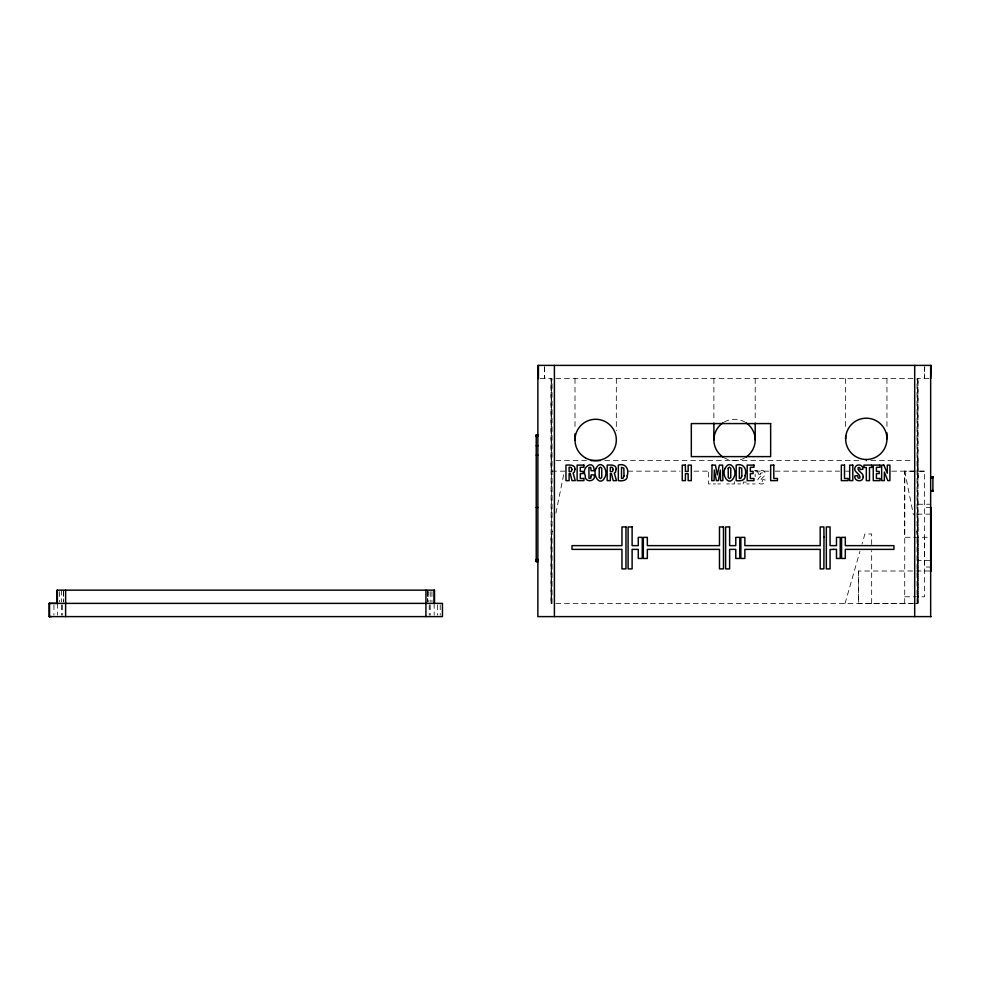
<?xml version="1.0" encoding="UTF-8"?>
<svg xmlns="http://www.w3.org/2000/svg" width="982" height="982" viewBox="0 0 982 982"><rect width="100%" height="100%" fill="white"/><g stroke="black" fill="none" stroke-linecap="round" stroke-linejoin="round"><path stroke-width="0.74" stroke-dasharray="4.91 3.68" d="M544.372 366.863L544.801 378.61M540.088 378.61L552.056 378.61L552.056 603.39L551.086 603.39L551.086 537.277L552.301 531.262M871.66 603.39L871.66 550.571M871.66 544.531L871.66 533.975L864.909 533.975L862.012 544.102M931.231 567.031L924.553 567.031L924.565 471.213L904.692 471.164L904.68 537.277L931.231 537.277M929.009 378.61L917.028 378.61L917.028 603.39L917.912 603.39L917.998 378.61M917.924 560.415L917.924 559.63L917.924 560.415L931.218 560.415M917.924 514.924L917.924 514.138L931.218 514.138M555.91 513.23L564.355 471.164M845.072 603.39L859.95 551.332M917.949 477.78L917.949 471.164L924.565 471.213M904.704 603.39L904.778 471.164M555.873 378.61L913.235 378.61M924.271 378.61L924.713 366.863M555.922 460.595L586.487 460.595M604.777 460.595L860.183 460.595M870.838 460.595L913.174 460.595M754.483 470.464L757.232 470.464L757.232 472.502L755.158 472.502L755.158 476.786M565.129 471.164L551.086 471.164L551.086 378.61L551.086 603.39M627.989 471.164L680.121 471.164M693.918 471.164L709.25 471.164M755.244 471.164L769.041 471.164M775.166 471.164L839.561 471.164M845.698 471.164L848.767 471.164M891.693 471.164L917.949 471.164M746.394 482.064L743.239 482.064L743.239 483.93L749.143 483.93M710.281 483.93L708.452 483.93L708.452 470.464M713.276 483.93L715.62 483.93M717.682 483.93L720.407 483.93M726.68 483.93L729.417 483.93M731.799 483.93L734.548 483.93L734.548 480.935M737.838 483.93L740.6 483.93M752.396 483.93L755.158 483.93M917.949 504.232L929.758 504.232M931.231 507.534L924.553 507.534L924.553 508.541M929.745 570.996L858.366 571.021L858.366 603.402L913.285 603.39M904.692 596.774L924.565 596.786L924.553 537.277M555.922 603.39L914.696 603.39M914.77 603.39L917.961 603.39L917.888 378.61M917.888 460.595L917.937 471.164M916.795 531.262L917.937 537.277L917.961 603.39M904.741 471.164L913.37 514.74M858.366 571.021L858.378 603.402M924.602 366.863L924.602 378.61M917.924 520.914L917.937 531.287M917.888 537.277L917.888 603.39M917.556 378.61L917.556 603.39M886.955 378.61L886.955 428.312M845.637 378.61L845.637 429.821M755.207 378.61L755.207 421.536M713.889 378.61L713.889 421.536M616.328 378.61L616.328 430.73M574.998 378.61L574.998 429.195M551.528 378.61L551.528 603.39M544.482 366.863L544.482 378.61M440.231 604.851L440.231 615.137M437.604 604.851L437.604 615.137M434.179 603.39L434.179 615.137M431.945 591.63L431.945 601.917M430.19 591.63L430.19 601.917M430.202 604.851L430.202 615.137M429.232 604.851L429.232 615.137M428.127 591.63L428.127 601.917M427.907 590.157L427.71 601.917M427.526 590.157L427.526 601.917M427.231 591.63L427.231 601.917M63.646 590.157L63.646 601.917M63.425 591.63L63.425 601.917M62.32 604.851L62.32 615.137M61.363 590.157L61.363 601.917M61.35 604.851L61.35 615.137M59.595 591.63L59.595 601.917M57.361 603.39L57.361 615.137M53.936 604.851L53.936 615.137M744.872 457.821A20.659 20.659 0 0 1 724.213 457.821M724.213 422.039A20.659 20.659 0 0 1 744.872 422.039M760.584 473.299L760.473 474.38L758.129 474.036C757.515 470.047 763.444 468.93 764.868 472.268C766.93 476.663 759.798 477.78 760.731 481.683L762.179 481.745L762.793 479.523L765.15 479.916C765.923 484.224 759.086 485.808 757.981 481.671C756.447 477.461 763.223 476.368 762.278 472.661L760.584 473.299"/><path stroke-width="1.47" d="M931.231 570.996L931.231 507.534M931.231 477.804L932.9 477.804M932.9 491.172L931.231 490.963L932.9 491.147L932.9 476.761M931.218 559.63L931.218 560.415L931.218 553.639M931.218 514.924L931.218 514.138L931.231 520.914M930.654 365.39L930.654 616.61M930.654 378.61L931.218 365.39L537.866 365.39L537.866 616.61L931.218 616.61M536.221 434.965L537.866 434.977M536.221 435.259L537.866 435.247M536.221 435.713L537.866 435.713M536.221 436.401L537.866 436.364M536.221 436.462L537.866 436.462M536.221 445.791L537.866 445.791M536.221 455.12L537.866 455.12M591.041 460.595L600.248 460.595M931.218 476.933L932.9 476.908M931.243 477.08L932.9 477.043M931.231 477.498L932.9 477.436M931.231 477.571L932.9 477.571M931.231 490.595L932.9 490.546M931.231 490.767L932.9 490.73M536.221 507.584L537.866 507.584M536.221 559.396L537.866 559.396M536.221 559.519L537.866 559.519M536.221 559.715L537.866 559.715M536.221 559.912L537.866 559.912M536.221 560.035L537.866 560.035M536.221 560.452L537.866 560.452M536.221 561.041L537.866 561.041M536.221 561.458L537.866 561.458M537.866 561.79L536.221 561.79L536.221 434.879M49.1 603.378L442.452 603.378L442.452 616.61L49.1 616.61L49.1 603.378L57.361 603.39L57.398 590.157M51.322 616.61L49.1 616.61M538.431 365.39L538.431 378.61M931.218 531.287L931.231 543.267M914.696 365.39L914.696 616.61M886.955 432.829L886.955 438.856A20.659 20.659 0 0 1 855.973 456.74A20.659 20.659 0 0 1 855.973 420.959A20.659 20.659 0 0 1 886.955 438.856M866.296 459.515L866.296 460.595M845.637 435.836L845.637 438.856M755.207 423.07L755.207 439.936M713.889 423.07L713.889 439.936M574.998 433.798L574.998 439.936M554.4 365.39L554.4 616.61M434.51 603.39L434.51 590.157L57.03 590.157L57.03 603.39M434.154 590.157L434.154 603.39M425.918 590.157L425.918 616.61M65.622 590.157L65.622 616.61M49.542 603.39L49.542 616.61M746.013 422.751A20.659 20.659 0 0 1 746.013 457.109M723.071 457.109A20.659 20.659 0 0 1 723.071 422.751M823.984 537.154L823.886 568.885L820.191 568.885L820.191 549.38L744.859 549.38L744.859 558.463L740.845 558.463L740.845 537.363L744.859 537.363L744.859 545.636L820.191 545.636L820.191 526.941L823.886 526.941L823.984 537.154M712.048 465.112L711.778 480.628L714.098 480.628L714.319 470.034L716.381 480.628L718.358 480.628L720.334 470.108L720.579 480.628L722.875 480.628L722.617 465.112L719.376 465.112L717.326 474.895L715.412 465.112L712.048 465.112M591.115 476.417L590.722 478.259L589.004 478.308L588.93 467.481L590.747 467.481L591.115 470.709L594.184 470.709C594.294 458.987 580.62 466.867 585.297 475.681C584.18 482.948 596.393 482.002 594.184 474.895L591.115 474.895L591.115 476.417M624 475.975L622.932 478.357L621.508 478.43L621.508 467.334L623.865 468.279L624 475.975M741.852 475.975L740.784 478.357L739.36 478.43L739.36 467.334L741.729 468.279L741.852 475.975M596 468.475C592.293 475.349 600.1 487.379 604.949 477.227C608.693 470.353 600.837 458.447 596 468.475M627.228 475.632C627.952 480.75 621.962 481.217 618.341 480.628L618.341 465.112C625.534 462.804 629.364 469.151 627.228 475.632M725.035 468.475C721.316 475.349 729.135 487.379 733.984 477.227C737.715 470.353 729.872 458.447 725.035 468.475M745.092 475.632C745.817 480.75 739.827 481.217 736.193 480.628L736.193 465.112C743.386 462.804 747.228 469.151 745.092 475.632M574.998 469.212L574.261 472.195L573.107 473.066L575.256 480.628L572.015 480.628L570.235 473.594L569.118 473.594L569.118 480.628L565.963 480.628L565.963 465.112C569.106 464.965 575.28 464.351 574.998 469.212M599.216 468.193L599.204 477.534L600.456 478.565L601.745 477.534L601.745 468.193L600.456 467.174L599.216 468.193M616.217 469.212L615.481 472.195L614.315 473.066L616.463 480.628L613.222 480.628L611.442 473.594L610.325 473.594L610.325 480.628L607.171 480.628L607.171 465.112C610.325 464.965 616.5 464.351 616.217 469.212M728.239 468.193L728.227 477.534L729.491 478.565L730.768 477.534L730.768 468.193L729.491 467.174L728.239 468.193M863.203 476.994C863.252 482.653 853.8 481.61 854.806 476.012L857.519 475.558L858.219 478.111L859.888 478.05C860.968 473.545 852.757 472.256 855.126 467.187C856.758 463.344 863.608 464.633 862.896 469.224L860.183 469.629L859.716 467.542L858.121 467.653C856.942 471.704 863.878 472.698 863.203 476.994M572.052 469.457L571.254 471.47L569.118 471.716L569.118 467.26L571.094 467.395L572.052 469.457M613.259 469.457L612.461 471.47L610.325 471.716L610.325 467.26L612.302 467.395L613.259 469.457M833.423 549.38L830.072 549.515L830.072 568.885L826.341 568.885L826.341 526.941L830.072 526.941L830.072 545.636L836.492 545.636L836.492 537.363L840.236 537.363L840.236 558.463L836.492 558.463L836.492 549.38L833.423 549.38M770.649 423.573L691.316 423.573L691.316 456.618L770.649 456.618L770.649 423.573M583.897 465.112L577.134 465.112L577.134 480.628L583.934 480.628L583.934 478.48L580.288 478.48L580.288 473.619L583.075 473.619L583.075 471.409L580.288 471.409L580.288 467.297L583.897 467.297L583.897 465.112M685.411 465.112L682.245 465.112L682.245 480.628L685.411 480.628L685.411 473.754L688.149 473.754L688.149 480.628L691.316 480.628L691.316 465.112L688.149 465.112L688.149 471.495L685.411 471.495L685.411 465.112M753.943 465.112L747.179 465.112L747.179 480.628L753.992 480.628L753.992 478.48L750.346 478.48L750.346 473.619L753.12 473.619L753.12 471.409L750.346 471.409L750.346 467.297L753.943 467.297L753.943 465.112M773.804 465.112L770.649 465.112L770.649 480.628L777.449 480.628L777.449 478.48L773.804 478.48L773.804 465.112M844.495 465.112L841.328 465.112L841.328 480.628L848.129 480.628L848.129 478.48L844.495 478.48L844.495 465.112M852.806 465.112L849.663 465.112L849.663 480.628L852.806 480.628L852.806 465.112M871.856 465.112L863.927 465.112L863.927 467.469L866.32 467.469L866.32 480.628L869.5 480.628L869.5 467.469L871.856 467.469L871.856 465.112M880.019 465.112L873.256 465.112L873.256 480.628L880.056 480.628L880.056 478.48L876.423 478.48L876.423 473.619L879.197 473.619L879.197 471.409L876.423 471.409L876.423 467.297L880.019 467.297L880.019 465.112M883.849 465.112L881.652 465.112L881.652 480.628L884.352 480.628L884.352 472.047L887.802 480.628L889.913 480.628L889.913 465.112L887.298 465.112L887.298 473.201L883.849 465.112M625.964 526.941L621.962 526.941L621.962 545.636L572.003 545.636L572.003 549.38L621.962 549.38L621.962 568.885L625.964 568.885L625.964 526.941M632.113 526.941L628.099 526.941L628.099 568.885L632.113 568.885L632.113 549.38L638.251 549.38L638.251 558.463L642.265 558.463L642.265 537.363L638.251 537.363L638.251 545.636L632.113 545.636L632.113 526.941M723.476 526.941L719.475 526.941L719.475 545.636L647.334 545.636L647.334 537.363L643.333 537.363L643.333 558.463L647.334 558.463L647.334 549.38L719.475 549.38L719.475 568.885L723.476 568.885L723.476 526.941M729.626 526.941L725.612 526.941L725.612 568.885L729.626 568.885L729.626 549.38L735.776 549.38L735.776 558.463L739.777 558.463L739.777 537.363L735.776 537.363L735.776 545.636L729.626 545.636L729.626 526.941M845.306 537.363L841.562 537.363L841.562 558.463L845.306 558.463L845.306 549.38L893.927 549.38L893.927 545.636L845.306 545.636L845.306 537.363M585.333 457.821A20.659 20.659 0 0 0 616.328 439.936A20.659 20.659 0 0 0 585.333 422.039A20.659 20.659 0 0 0 585.333 457.821"/></g></svg>
